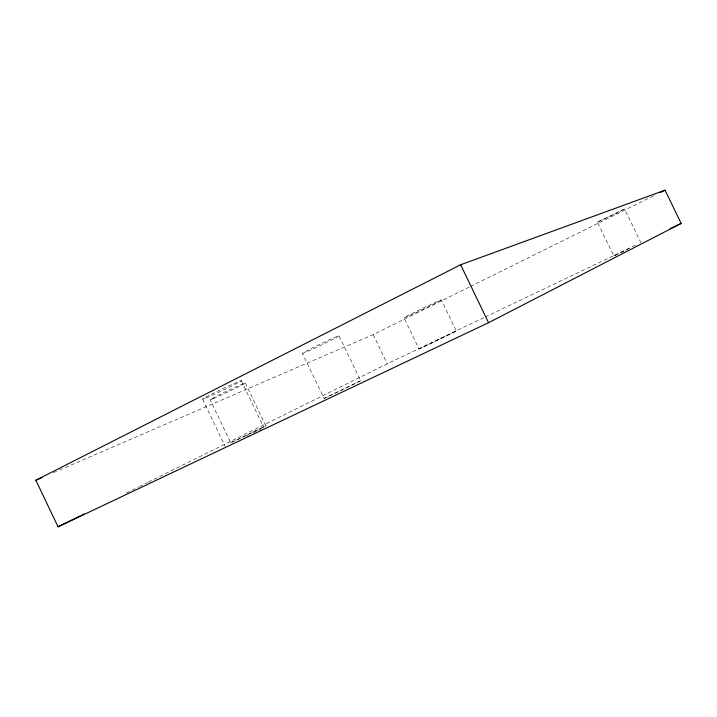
<?xml version="1.0" encoding="UTF-8"?>
<svg xmlns="http://www.w3.org/2000/svg" width="717" height="717" viewBox="0 0 717 717"><rect width="100%" height="100%" fill="white"/><g stroke="black" fill="none" stroke-linecap="round" stroke-linejoin="round"><path stroke-width="0.54" stroke-dasharray="3.58 2.69" d="M641.016 242.955L624.543 208.907L597.431 222.118L613.824 256.005L631.032 247.607M441.322 299.93A20.757 0.484 -25.7 0 1 412.015 314.44A20.757 0.484 -25.7 0 1 414.731 312.209A20.757 0.484 -25.7 0 1 441.322 299.93L456.317 331.057L429.546 344.088L419.024 349.027L404.012 317.828M339.078 335.843A20.318 0.681 -25.6 0 1 311.787 349.538A20.318 0.681 -25.6 0 1 311.375 348.435A20.318 0.681 -25.6 0 1 339.078 335.843L360.669 380.772L332.93 394.323L324.057 398.419L302.44 353.382M324.057 398.419L360.669 380.772M419.024 349.027L456.317 331.057M245.313 382.968L265.864 425.844L237.901 439.485L230.757 442.765L210.18 399.799M230.757 442.765L265.864 425.844M59.502 470.02L373.19 334.606L469.474 286.961M470.469 286.459L655.006 195.132M126.309 493.027L138.345 487.067M139.349 486.565L147.379 482.595M148.383 482.093L387.225 363.797L484.19 317.488M246.576 436.079L248.432 435.192M253.056 432.978L257.654 430.792M485.203 317.013L637.718 244.174M620.976 252.644L623.673 251.362M258.568 430.361L261.293 429.08M613.824 256.005L616.486 254.768M53.336 472.691L58.48 470.469M597.431 222.118L614.845 214.15L624.543 208.907M373.19 334.606L387.225 363.797M241.324 380.673L263.973 427.924M202.588 399.217L225.263 446.574M213.388 398.58A19.583 0.609 -25.4 0 0 243.87 383.998A19.583 0.609 -25.4 0 0 225.891 391.581A19.583 0.609 -25.4 0 0 213.388 398.58M206.155 397.899A21.6 0.744 -25.4 0 0 239.765 381.829A21.6 0.744 -25.4 0 0 219.823 390.129A21.6 0.744 -25.4 0 0 206.155 397.899"/><path stroke-width="1.08" d="M488.564 322.695L681.15 223.435L665.035 190.175L460.637 264.761L35.85 480.238L58.068 526.825L488.564 322.695L460.637 264.761M660.016 192.649L665.035 190.175M58.068 526.825L80.143 515.89M82.15 514.896L84.158 513.91M670.037 228.741L681.15 223.435M35.85 480.238L42.025 477.567"/></g></svg>
